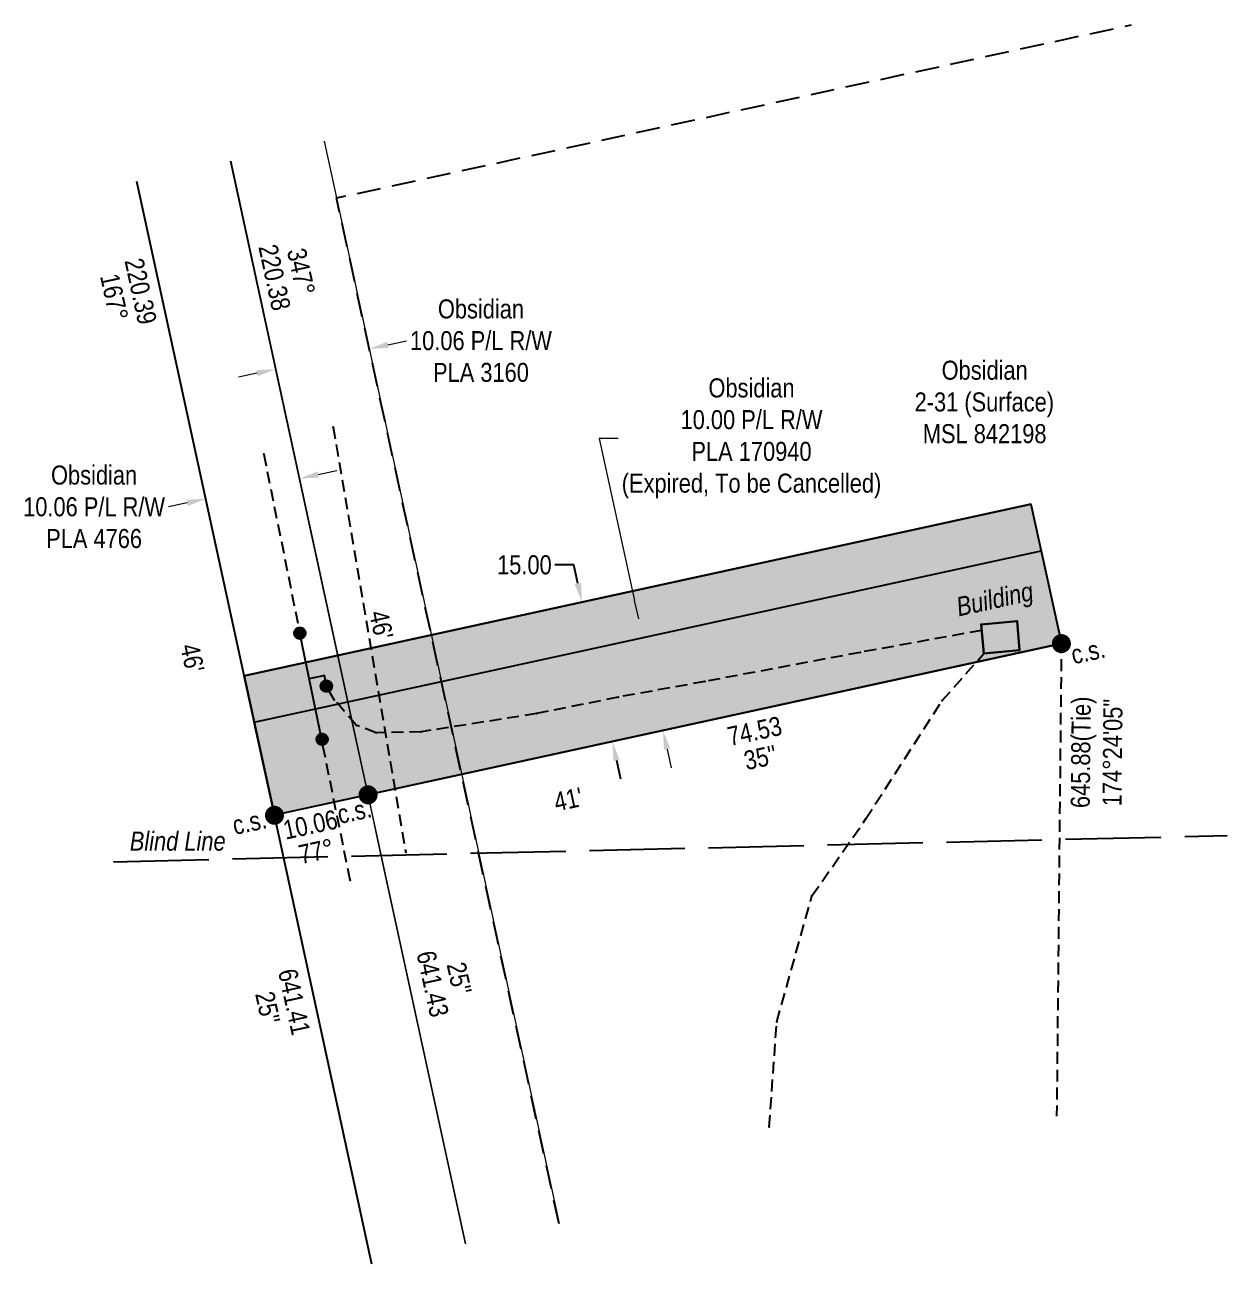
# Model space of a CAD drawing. Extents: x 612193 to 616452, y 5881780 to 5884628.
# Drawn here: x 612480 to 613111, y 5883827 to 5884478 of the extents above; entities that cross this region are included whole.
import ezdxf
from ezdxf.enums import TextEntityAlignment as Align

# ---------------------------------------------------------------- set-up
doc = ezdxf.new("R2010")
doc.units = 0
doc.header["$LTSCALE"] = 5
doc.header["$PDSIZE"] = 0.5
for name, pattern in [('foc-ACCESSROAD', [3.75, 2.5, -1.25]), ('foc-TIELINE', [1.875, 1.25, -0.625]), ('foc-UNSURVEYED', [12.5, 10, -2.5]), ('UG_PIPE', [1.875, 1.25, -0.625])]:
    doc.linetypes.add(name, pattern=pattern)
doc.layers.get('Defpoints').update_dxf_attribs({"color": 9})
doc.layers.add('AS-PIPE-AG', color=7, linetype='Continuous', true_color=0x7d00fa)
doc.layers.add('AS-STRUCTURE-H', color=7, linetype='Continuous', true_color=0xa8a8a8)
for name, color, linetype in [('AS-PIPE-UG', 44, 'UG_PIPE'), ('AS-SYMBOL', 7, 'Continuous'), ('C-RW', 13, 'Continuous'), ('C-WS', 13, 'foc-ACCESSROAD'), ('L-BD', 7, 'Continuous'), ('L-MON', 1, 'Continuous'), ('L-MON-T', 1, 'Continuous'), ('L-TIE', 7, 'foc-TIELINE'), ('L-USEC', 7, 'foc-UNSURVEYED'), ('MSPOINT', 7, 'Continuous'), ('P-PROPOSED', 10, 'Continuous'), ('P-PROPOSED-H', 21, 'Continuous'), ('P-TXT', 4, 'Continuous')]:
    doc.layers.add(name, color=color, linetype=linetype)
doc.layers.add('AS-STRUCTURE', color=7, linetype='Continuous', lineweight=30, true_color=0x595959)
doc.layers.add('C-RW-T', color=13, linetype='Continuous', lineweight=9)
doc.layers.add('C-WS-T', color=13, linetype='Continuous', lineweight=9)
doc.styles.add('100L', font='ARIALN.TTF', dxfattribs={"height": 11})
doc.styles.add('80CG', font='ARIALN.TTF', dxfattribs={"height": 10})
doc.styles.add('80L', font='ARIALN.TTF', dxfattribs={"height": 10})
doc.styles.get("Standard").update_dxf_attribs({"font": 'ARIALN.TTF'})
doc.dimstyles.new('Compass 5 000', dxfattribs={"dimscale": 5, "dimtxt": 9, "dimasz": 2, "dimexe": 0.2, "dimexo": 0.0625, "dimgap": 0.5, "dimtad": 0, "dimtih": 1, "dimtoh": 1, "dimzin": 0, "dimdsep": 46, "dimtxsty": '80CG', "dimcen": 0.1, "dimse1": 1, "dimse2": 1, "dimclrd": 256, "dimclrt": 256, "dimaunit": 1, "dimadec": 4, "dimazin": 0, "dimtfac": 0.06, "dimtofl": 0, "dimtmove": 0, "dimatfit": 1, "dimfxl": 0.2, "dimtolj": 1, "dimtzin": 0, "dimlwd": -1, "dimarcsym": 0})

# ---------------------------------------------------------------- blocks, each defined once
blk = doc.blocks.new('*D504')
at = {"layer": 'C-RW-T', "transparency": 16777216}
for p, q in [((612791.53, 5884260.55), (612781.53, 5884260.55)), ((612781.53, 5884260.55), (612800.09, 5884175.46)), ((612802.23, 5884165.69), (612800.09, 5884175.46)), ((612817.14, 5884097.32), (612819.27, 5884087.55))]:
    blk.add_line(p, q, dxfattribs=at)
for points in [[(612803.85, 5884166.05), (612800.6, 5884165.34), (612804.36, 5884155.92)], [(612818.77, 5884097.68), (612815.51, 5884096.96), (612815.01, 5884107.09)]]:
    blk.add_solid(points, dxfattribs=at)
at = {"layer": 'Defpoints', "color": 0, "transparency": 16777216}
for p in [(612869.55, 5884170.14), (612804.36, 5884155.92), (612880.2, 5884121.31)]:
    blk.add_point(p, dxfattribs=at)
at = {"layer": 'C-RW-T', "transparency": 16777216, "insert": (612861.47, 5884260.55), "char_height": 10, "attachment_point": 5, "style": '80CG'}
blk.add_mtext('\\A1;Obsidian\\P10.00 P/L R/W\\PPLA 170940\\P(Expired, To be Cancelled)', dxfattribs=at)
blk = doc.blocks.new('PLIA')
at = {"color": 255, "const_width": 1}
blk.add_lwpolyline([(-0.5, 0, 1), (0.5, 0, 1)], format="xyb", close=True, dxfattribs=at)
blk = doc.blocks.new('PLIAA')
blk.add_blockref('PLIA', (0, 0))
blk = doc.blocks.new('PLIB')
at = {"color": 1}
blk.add_circle((0, 0), 0.8, dxfattribs=at)
blk = doc.blocks.new('PLIBB')
blk.add_blockref('PLIB', (0, 0))
blk = doc.blocks.new('PLICC')
for name in ['PLIAA', 'PLIBB']:
    blk.add_blockref(name, (0, 0))
blk = doc.blocks.new('PLI')
blk.add_blockref('PLICC', (0, 0))
blk = doc.blocks.new('RISER')
h = blk.add_hatch(color=255)
h.dxf.hatch_style = 1
edge = h.paths.add_edge_path()
edge.add_arc((0, 0), 0.7, 0, 360)
blk.add_hatch(color=13).paths.add_polyline_path([(0.58, -0.15), (-0.58, -0.15, 0.774597)])
at = {"color": 13}
blk.add_line((-0.58, -0.15), (0.58, -0.15), dxfattribs=at)
blk.add_circle((0, 0), 0.6, dxfattribs=at)
blk = doc.blocks.new('*D505')
at = {"layer": 'C-RW-T', "transparency": 16777216}
for p, q in [((612670.59, 5884309.7), (612680.36, 5884311.82)), ((612601.92, 5884294.83), (612592.15, 5884292.71))]:
    blk.add_line(p, q, dxfattribs=at)
for points in [[(612670.23, 5884311.33), (612670.94, 5884308.07), (612660.81, 5884307.59)], [(612601.57, 5884296.46), (612602.28, 5884293.2), (612611.7, 5884296.95)]]:
    blk.add_solid(points, dxfattribs=at)
at = {"layer": 'Defpoints', "color": 0, "transparency": 16777216}
for p in [(612660.81, 5884307.59), (612661.04, 5884306.52), (612611.93, 5884295.88)]:
    blk.add_point(p, dxfattribs=at)
at = {"layer": 'C-RW-T', "transparency": 16777216, "insert": (612719.44, 5884311.82), "char_height": 10, "attachment_point": 5, "style": '80CG'}
blk.add_mtext('\\A1;Obsidian\\P10.06 P/L R/W\\PPLA 3160', dxfattribs=at)
blk = doc.blocks.new('*D506')
at = {"layer": 'C-RW-T', "transparency": 16777216}
for p, q in [((612633.93, 5884241.57), (612643.7, 5884243.69)), ((612565.2, 5884226.68), (612555.42, 5884224.56))]:
    blk.add_line(p, q, dxfattribs=at)
for points in [[(612633.58, 5884243.2), (612634.28, 5884239.94), (612624.16, 5884239.45)], [(612564.84, 5884228.31), (612565.55, 5884225.05), (612574.97, 5884228.8)]]:
    blk.add_solid(points, dxfattribs=at)
at = {"layer": 'Defpoints', "color": 0, "transparency": 16777216}
for p in [(612622.72, 5884246.06), (612573.54, 5884235.4), (612574.97, 5884228.8)]:
    blk.add_point(p, dxfattribs=at)
at = {"layer": 'C-RW-T', "transparency": 16777216, "insert": (612516.34, 5884224.56), "char_height": 10, "attachment_point": 5, "style": '80CG'}
blk.add_mtext('\\A1;Obsidian\\P10.06 P/L R/W\\PPLA 4766', dxfattribs=at)
blk = doc.blocks.new('*D511')
at = {"layer": 'Defpoints', "color": 0, "transparency": 16777216}
for p in [(612768.7, 5884173.71), (612772.45, 5884174.53), (612784.69, 5884100.44)]:
    blk.add_point(p, dxfattribs=at)
at = {"layer": 'P-TXT', "transparency": 16777216}
for p, q in [((612768.18, 5884194.07), (612758.18, 5884194.07)), ((612770.32, 5884184.3), (612768.18, 5884194.07)), ((612790.58, 5884091.49), (612792.71, 5884081.72))]:
    blk.add_line(p, q, dxfattribs=at)
for points in [[(612771.94, 5884184.66), (612768.69, 5884183.94), (612772.45, 5884174.53)], [(612792.21, 5884091.85), (612788.95, 5884091.14), (612788.45, 5884101.26)]]:
    blk.add_solid(points, dxfattribs=at)
at = {"layer": 'P-TXT', "transparency": 16777216, "insert": (612742.25, 5884194.07), "char_height": 10, "attachment_point": 5, "style": '80CG'}
blk.add_mtext('\\A1;15.00', dxfattribs=at)

msp = doc.modelspace()

# ---------------------------------------------------------------- hatches: boundary and pattern name
at = {"layer": 'AS-STRUCTURE-H'}
h = msp.add_hatch(color=256, dxfattribs=at)
h.dxf.hatch_style = 1
h.paths.add_polyline_path([(613002.205, 5884149.319), (613000.87, 5884164.609), (612982.1, 5884162.699), (612983.49, 5884147.564)])
at = {"layer": 'P-PROPOSED-H'}
h = msp.add_hatch(color=256, dxfattribs=at)
h.dxf.hatch_style = 1
h.paths.add_polyline_path([(612595.063, 5884135.813), (612644.21, 5884146.533), (613008.153, 5884225.99), (613024.145, 5884152.744), (612660.187, 5884073.284), (612611.04, 5884062.564)])

# ---------------------------------------------------------------- linework, layer by layer
at = {"layer": 'AS-PIPE-AG'}
for p, q in [((612636.025, 5884101.344), (612624.33, 5884158.219)), ((612629.23, 5884134.389), (612636.985, 5884136.009)), ((612637.172, 5884136.197), (612638.25, 5884130.419))]:
    msp.add_line(p, q, dxfattribs=at)
at = {"layer": 'AS-PIPE-UG'}
for p, q in [((612641.84, 5884266.514), (612679.94, 5884043.119)), ((612605.38, 5884252.259), (612624.33, 5884158.219)), ((612982.195, 5884159.674), (612918.525, 5884148.124)), ((612918.525, 5884148.124), (612836.965, 5884132.839)), ((612961.635, 5884122.814), (612983.485, 5884147.499)), ((612836.965, 5884132.839), (612791.43, 5884124.609)), ((612642.46, 5884123.299), (612638.25, 5884130.419)), ((612653.895, 5884109.974), (612642.46, 5884123.299)), ((612791.43, 5884124.609), (612748.65, 5884115.964)), ((612921.38, 5884060.519), (612961.635, 5884122.814)), ((612748.65, 5884115.964), (612688.13, 5884106.434)), ((612664.495, 5884105.934), (612653.895, 5884109.974)), ((612688.13, 5884106.434), (612664.495, 5884105.934)), ((612650.79, 5884028.554), (612636.025, 5884101.344)), ((612893.175, 5884020.194), (612921.38, 5884060.519)), ((612874.74, 5883954.044), (612893.175, 5884020.194)), ((612870.78, 5883898.839), (612874.74, 5883954.044))]:
    msp.add_line(p, q, dxfattribs=at)
at = {"layer": 'AS-STRUCTURE', "flags": 128}
msp.add_lwpolyline([(613002.205, 5884149.319), (613000.87, 5884164.609), (612982.1, 5884162.699), (612983.49, 5884147.564)], close=True, dxfattribs=at)
at = {"layer": 'C-RW'}
msp.add_lwpolyline([(612662.139, 5883826.758), (612614.124, 5884048.118), (612538.858, 5884395.427)], dxfattribs=at)
msp.add_lwpolyline([(612660.187, 5884073.284), (612611.02, 5884062.559), (612600.424, 5884111.406), (612649.592, 5884122.131), (612698.757, 5884132.853), (613013.502, 5884201.517), (613024.153, 5884152.686), (612709.351, 5884084.006), (612660.187, 5884073.284)], close=True, dxfattribs=at)
at = {"layer": 'C-RW-T'}
for points in [[(612637.164, 5884416.732), (612643.646, 5884386.849), (612701.191, 5884121.408), (612711.783, 5884072.561), (612716.595, 5884050.528), (612760.509, 5883848.056)], [(612711.325, 5883837.407), (612665.358, 5884049.321), (612662.643, 5884061.851), (612652.048, 5884110.698), (612588.037, 5884406.085)], [(612588.044, 5884406.087), (612665.358, 5884049.325), (612711.325, 5883837.407)]]:
    msp.add_lwpolyline(points, dxfattribs=at)
at = {"layer": 'C-WS', "flags": 128}
msp.add_lwpolyline([(612760.43, 5883848.039), (612716.493, 5884050.526), (612643.643, 5884386.845), (613060.938, 5884477.803)], dxfattribs=at)
at = {"layer": 'L-TIE'}
msp.add_line((613024.14, 5884153.924), (613021.67, 5883904.599), dxfattribs=at)
at = {"layer": 'L-USEC'}
msp.add_line((612526.534, 5884038.189), (613111.196, 5884051.959), dxfattribs=at)
at = {"layer": 'MSPOINT'}
for p in [(612641.84, 5884266.514, 4561.825), (612605.38, 5884252.259, 4559.155), (613000.87, 5884164.609, 4580.475), (612624.33, 5884158.219, 4557.77), (612982.1, 5884162.699, 4580.385), (612982.195, 5884159.674, 4580.04), (613024.145, 5884152.744, 4579.615), (613024.15, 5884152.689, 4548.805), (612918.525, 5884148.124, 4576.715), (612983.485, 5884147.499, 4579.735), (612983.49, 5884147.564, 4579.96), (613002.205, 5884149.319, 4580.045), (612629.23, 5884134.389, 4557.985), (612636.985, 5884136.009, 4558.535), (612836.965, 5884132.839, 4575.515), (612638.25, 5884130.419, 4558.115), (612642.46, 5884123.299, 4558.385), (612791.43, 5884124.609, 4568.82), (612961.635, 5884122.814, 4577.75), (612748.65, 5884115.964, 4563.91), (612653.895, 5884109.974, 4558.365), (612664.495, 5884105.934, 4559.46), (612688.13, 5884106.434, 4560.76), (612636.025, 5884101.344, 4557.225), (612660.15, 5884073.234, 4558.775), (612660.155, 5884073.279, 4548.805), (612611.02, 5884062.559, 4556.655), (612611.04, 5884062.564, 4548.805), (612921.38, 5884060.519, 4576.45), (612679.94, 5884043.119, 4559.51), (612650.79, 5884028.554, 4558.925), (612893.175, 5884020.194, 4576.475), (612874.74, 5883954.044, 4575.97), (612870.78, 5883898.839, 4575.07)]:
    msp.add_point(p, dxfattribs=at)
at = {"layer": 'P-PROPOSED'}
for p, q in [((613008.155, 5884225.99), (612595.117, 5884135.824)), ((613008.155, 5884225.99), (613024.145, 5884152.744)), ((613024.145, 5884152.744), (612611.02, 5884062.559)), ((612595.117, 5884135.824), (612611.02, 5884062.559))]:
    msp.add_line(p, q, dxfattribs=at)
at = {"layer": 'P-PROPOSED', "flags": 128}
msp.add_lwpolyline([(612595.063, 5884135.813), (612644.21, 5884146.533), (613008.153, 5884225.99), (613024.145, 5884152.744), (612660.187, 5884073.284), (612611.04, 5884062.564)], close=True, dxfattribs=at)

# ---------------------------------------------------------------- block references
at = {"layer": 'AS-SYMBOL', "xscale": 4.99808, "yscale": 4.99808, "zscale": 4.99808}
for p in [(612624.33, 5884158.219), (612638.25, 5884130.419), (612636.025, 5884102.469)]:
    msp.add_blockref('RISER', p, dxfattribs=at)
at = {"layer": 'L-MON', "xscale": 4.99808, "yscale": 4.99808, "zscale": 4.99808}
for p in [(613024.145, 5884152.744), (612660.187, 5884073.284), (612611.04, 5884062.564)]:
    msp.add_blockref('PLI', p, dxfattribs=at)

# ---------------------------------------------------------------- texts
at = {"layer": 'AS-STRUCTURE', "insert": (612963.33, 5884175.716), "char_height": 9.99616, "attachment_point": 1, "rotation": 12.306765, "style": '100L'}
msp.add_mtext_dynamic_manual_height_columns('\\pi4.9554;{\\fArial Narrow|b0|i1|c0|p34;Building}', width=50.12729, gutter_width=55, heights=[0], dxfattribs=at)
at = {"layer": 'C-WS-T', "insert": (612943.254, 5884301.36), "char_height": 9.99616, "attachment_point": 1, "style": '100L'}
msp.add_mtext_dynamic_manual_height_columns('\\pi18.035;Obsidian\\P\\pi3.8554;2-31 (Surface)\\P\\pi8.1579;MSL 842198', width=79.88626, gutter_width=55, heights=[0], dxfattribs=at)
at = {"layer": 'L-BD'}
for s, p in [('220.38', (612611.122, 5884345.112)), ('347°', (612625.044, 5884348.129)), ('220.39', (612540.843, 5884337.822)), ('167°', (612526.922, 5884334.805)), ("46'", (612667.141, 5884162.627)), ("46'", (612567.952, 5884145.193)), ('641.43', (612694.12, 5883974.003)), ('25"', (612708.041, 5883977.019)), ('641.41', (612621.436, 5883964.585)), ('25"', (612607.515, 5883961.569))]:
    msp.add_text(s, height=9.9962, rotation=282.227552, dxfattribs=at).set_placement(p, align=Align.MIDDLE_CENTER)
at = {"layer": 'L-BD', "style": '80L'}
for s, p in [('74.53', (612863.093, 5884106.825)), ("35''", (612866.13, 5884092.908)), ("41'", (612765.246, 5884070.906)), ('10.06', (612629.863, 5884057.675)), ('77°', (612632.899, 5884043.757))]:
    msp.add_text(s, height=9.9962, rotation=12.3069, dxfattribs=at).set_placement(p, align=Align.MIDDLE)
at = {"layer": 'L-BD', "insert": (613029.322, 5884095.704), "char_height": 9.99616, "width": 32.69655, "attachment_point": 2, "rotation": 89.432455}
msp.add_mtext('645.88(Tie)\\P174°24\'05" ', dxfattribs=at)
at = {"layer": 'L-MON-T', "style": '80L'}
for p in [(613038.16, 5884148.537), (612652.975, 5884064.657), (612597.901, 5884058.914)]:
    msp.add_text('c.s.', height=9.9962, rotation=12.3069, dxfattribs=at).set_placement(p, align=Align.MIDDLE)
at = {"layer": 'L-USEC', "insert": (612534.797, 5884054.004), "char_height": 9.99616, "attachment_point": 1, "style": '100L'}
msp.add_mtext_dynamic_manual_height_columns('\\pi0.30849;{\\fArial Narrow|b0|i1|c0|p34;Blind Line}', width=50.12729, gutter_width=55, heights=[0], dxfattribs=at)

# ---------------------------------------------------------------- dimensions: what is measured, and where the dimension line sits
at = {"layer": 'C-RW-T'}
for p1, p2, distance, text, picture, middle in [((612611.927, 5884295.88), (612661.043, 5884306.519), 1.092, 'Obsidian\\P10.06 P/L R/W\\PPLA 3160', '*D505', (612719.444, 5884311.82)), ((612622.723, 5884246.061), (612573.537, 5884235.401), 6.759, 'Obsidian\\P10.06 P/L R/W\\PPLA 4766', '*D506', (612516.336, 5884224.56))]:
    dim = msp.add_aligned_dim(p1=p1, p2=p2, distance=distance, text=text, dimstyle='Compass 5 000', dxfattribs=at)
    dim.commit()
    dim.dimension.update_dxf_attribs({"geometry": picture, "text_midpoint": middle})
dim = msp.add_linear_dim(base=(612804.357, 5884155.922), p1=(612880.199, 5884121.312), p2=(612869.546, 5884170.144), angle=102.306872, text='Obsidian\\P10.00 P/L R/W\\PPLA 170940\\P(Expired, To be Cancelled)', dimstyle='Compass 5 000', override={"dimtmove": 1}, dxfattribs=at)
dim.commit()
dim.dimension.update_dxf_attribs({"geometry": '*D504', "text_midpoint": (612799.222, 5884260.552), "dimtype": 161})
at = {"layer": 'P-TXT'}
dim = msp.add_linear_dim(base=(612772.449, 5884174.531), p1=(612784.692, 5884100.443), p2=(612768.696, 5884173.711), angle=102.315704, text='15.00', dimstyle='Compass 5 000', dxfattribs=at)
dim.commit()
dim.dimension.update_dxf_attribs({"geometry": '*D511', "text_midpoint": (612742.245, 5884194.07), "dimtype": 161})

doc.saveas('drawing.dxf')
